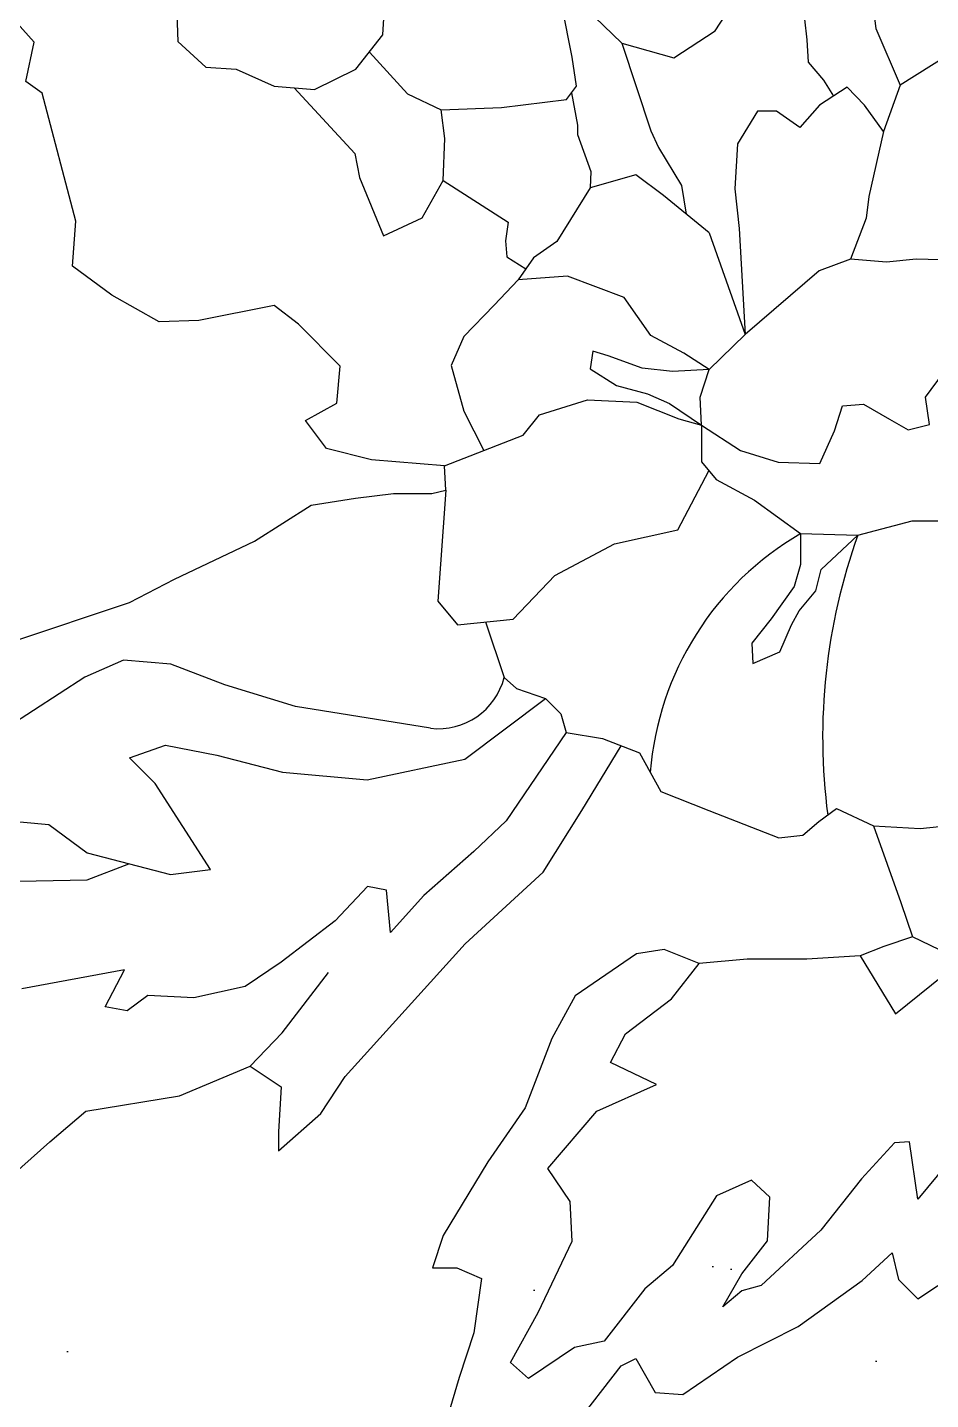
# Model space of a CAD drawing. Header units: millimetres. Extents: x 603733 to 1211550, y 1310999 to 2622648.
# Drawn here: x 605898.587 to 605899.729, y 1311235.799 to 1311237.534 of the extents above; entities that cross this region are included whole.
import ezdxf

# ---------------------------------------------------------------- set-up
doc = ezdxf.new("R2010")
doc.units = ezdxf.units.MM
doc.layers.add('elenarbi-free_blocks', color=7, linetype='Continuous')

# ---------------------------------------------------------------- blocks, each defined once
blk = doc.blocks.new('A$C20C8591F')
at = {"layer": 'elenarbi-free_blocks', "color": 84}
for p, q in [((4.672, 14.077), (4.278, 14.515)), ((4.593, 13.694), (4.672, 14.077)), ((4.751, 13.582), (4.593, 13.694)), ((5.078, 12.34), (4.751, 13.582)), ((5.044, 11.902), (5.078, 12.34)), ((5.427, 11.621), (5.044, 11.902)), ((5.888, 11.362), (5.427, 11.621)), ((7.002, 11.52), (6.271, 11.374)), ((7.238, 11.34), (7.002, 11.52)), ((6.271, 11.374), (5.888, 11.362)), ((7.644, 10.932), (7.238, 11.34)), ((7.611, 10.572), (7.644, 10.932)), ((7.307, 10.404), (7.611, 10.572)), ((7.509, 10.134), (7.307, 10.404)), ((7.948, 10.022), (7.509, 10.134)), ((8.657, 9.965), (7.948, 10.022)), ((8.668, 9.729), (8.657, 9.965)), ((8.533, 9.696), (8.668, 9.729)), ((8.668, 9.729), (8.668, 9.729)), ((7.363, 9.583), (7.791, 9.651)), ((7.791, 9.651), (8.162, 9.696)), ((8.162, 9.696), (8.533, 9.696)), ((6.812, 9.235), (7.363, 9.583)), ((6.035, 8.864), (6.812, 9.235)), ((5.597, 8.639), (6.035, 8.864)), ((4.456, 8.257), (5.597, 8.639))]:
    blk.add_line(p, q, dxfattribs=at)
at = {"layer": 'elenarbi-free_blocks', "color": 50}
for points in [[(9.764, 14.747), (10.111, 14.324), (10.376, 14.068), (10.881, 13.923), (11.283, 14.188), (11.532, 14.573), (11.729, 14.667), (11.626, 15.154), (10.984, 15.565), (10.941, 15.855), (10.676, 16.039), (10.547, 16.193), (10.487, 16.467), (10.121, 16.527)], [(7.927, 13.981), (8.296, 13.574), (8.623, 13.421), (9.21, 13.443), (9.84, 13.519), (9.938, 13.65), (9.895, 13.932), (9.797, 14.421), (9.764, 14.747), (9.612, 15.214), (9.558, 15.714), (9.549, 16.056)], [(6.047, 14.623), (6.067, 14.084), (6.339, 13.834), (6.633, 13.813), (7.002, 13.65), (7.394, 13.617), (7.796, 13.813), (8.057, 14.149), (8.079, 14.519), (7.959, 14.921), (8.035, 15.225), (8.209, 15.464), (8.419, 15.847)], [(9.053, 8.449), (9.236, 7.911), (9.356, 7.805), (9.635, 7.705), (9.784, 7.557), (9.837, 7.377), (10.19, 7.317), (10.549, 7.178), (10.756, 6.805), (11.222, 6.619), (11.901, 6.353), (12.134, 6.38), (12.289, 6.512), (12.462, 6.638), (12.821, 6.472), (13.274, 6.445), (13.647, 6.485)], [(13.546, 13.953), (13.077, 13.66), (12.918, 13.209), (12.773, 12.578), (12.748, 12.369), (12.596, 11.971)], [(12.918, 13.209), (12.732, 13.465), (12.564, 13.641), (12.296, 13.465), (12.103, 13.248), (11.877, 13.407), (11.693, 13.407), (11.5, 13.089), (11.475, 12.654), (11.517, 12.269)], [(11.224, 12.227), (10.78, 12.587), (10.512, 12.788), (10.068, 12.662), (9.747, 12.141), (9.747, 12.141), (9.521, 11.982), (9.37, 11.771)], [(11.517, 12.269), (11.575, 11.24)], [(11.224, 12.227), (11.575, 11.24)], [(8.657, 9.965), (9.419, 10.262), (9.579, 10.459), (10.045, 10.606), (10.524, 10.581), (10.929, 10.422), (11.15, 10.36), (11.137, 10.63), (11.223, 10.9), (10.978, 11.059), (10.659, 11.231), (10.401, 11.599), (9.849, 11.807), (9.37, 11.771), (9.137, 11.525), (8.842, 11.219), (8.719, 10.937), (8.842, 10.495), (9.038, 10.114)], [(11.223, 10.9), (10.868, 10.879), (10.573, 10.912), (10.245, 11.033), (10.097, 11.079), (10.071, 10.905), (10.325, 10.745), (10.627, 10.665), (10.841, 10.571), (11.15, 10.36)], [(8.668, 9.729), (8.591, 8.651), (8.783, 8.42), (9.323, 8.478), (9.727, 8.901), (10.305, 9.209), (10.921, 9.344), (11.222, 9.917)], [(12.112, 9.307), (12.112, 9.008), (12.048, 8.795), (11.827, 8.481), (11.64, 8.243), (11.648, 8.047), (11.912, 8.158), (12.023, 8.421), (12.099, 8.557), (12.261, 8.753), (12.312, 8.957), (12.668, 9.292)]]:
    blk.add_lwpolyline(points, dxfattribs=at)
at = {"layer": 'elenarbi-free_blocks', "color": 84}
for points in [[(12.79, 15.466), (12.827, 14.945), (12.778, 14.721), (12.841, 14.209), (13.077, 13.66)], [(11.729, 14.667), (12.151, 14.299), (12.174, 14.098), (12.185, 13.881), (12.335, 13.708), (12.43, 13.553)], [(10.376, 14.068), (10.66, 13.217), (10.732, 13.055), (10.957, 12.687), (11.002, 12.407)], [(7.198, 13.633), (7.787, 12.996), (7.83, 12.764), (8.063, 12.198), (8.44, 12.372), (8.643, 12.735), (8.658, 13.141), (8.623, 13.421)], [(9.889, 13.584), (9.948, 13.272), (9.948, 13.179), (10.076, 12.822), (10.068, 12.662)], [(8.643, 12.735), (9.275, 12.329), (9.247, 12.15), (9.261, 11.993), (9.445, 11.876)], [(8.52, 7.417), (7.211, 7.629), (6.525, 7.84), (6.001, 8.04), (5.54, 8.077), (5.166, 7.915), (3.916, 7.105), (3.38, 6.806), (4.003, 6.557), (4.814, 6.482), (5.188, 6.208), (5.998, 5.997), (6.385, 6.046), (5.849, 6.881), (5.599, 7.13), (5.948, 7.254), (6.447, 7.155), (7.083, 6.993), (7.906, 6.918), (8.853, 7.117), (9.635, 7.705)], [(9.837, 7.377), (9.253, 6.518), (8.942, 6.22), (8.455, 5.796), (8.131, 5.435), (8.131, 5.435), (8.094, 5.846), (7.907, 5.883), (7.595, 5.547), (7.071, 5.148), (6.722, 4.912), (6.224, 4.8), (6.224, 4.8), (5.775, 4.825), (5.575, 4.675), (5.363, 4.713), (5.551, 5.074), (5.551, 5.074), (4.553, 4.887)], [(4.528, 5.933), (5.189, 5.946), (5.593, 6.102)], [(12.821, 6.472), (13.085, 5.725), (13.198, 5.394), (12.919, 5.301), (12.691, 5.208), (12.174, 5.177), (11.595, 5.177), (11.129, 5.136), (10.788, 5.27), (10.519, 5.229), (9.925, 4.82), (9.698, 4.407), (9.439, 3.735), (9.077, 3.208), (8.642, 2.495), (8.538, 2.18), (8.776, 2.18), (9.014, 2.076), (8.942, 1.549), (8.797, 1.115), (8.579, 0.371)], [(9.914, 0.64), (10.369, 1.229), (10.514, 1.301), (10.701, 0.97), (10.97, 0.95), (11.5, 1.313), (12.09, 1.612), (12.711, 2.057), (13.001, 2.326), (13.063, 2.067), (13.249, 1.881), (13.642, 2.14), (13.663, 1.716), (13.621, 1.292), (13.559, 0)], [(14.263, 2.067), (14.503, 2.493), (14.72, 2.968), (15.02, 3.361), (15.279, 3.702), (15.404, 4.235), (15.425, 4.535), (15.135, 4.938), (14.628, 5.144), (14.369, 5.279), (14.256, 5.527), (13.769, 5.486), (13.459, 5.268), (13.198, 5.394)]]:
    blk.add_lwpolyline(points, dxfattribs=at)
at = {"layer": 'elenarbi-free_blocks', "color": 30}
for points in [[(11.15, 10.36), (11.15, 10.002), (11.294, 9.832), (11.664, 9.631), (12.112, 9.307), (12.668, 9.292), (13.194, 9.431), (13.688, 9.431)], [(13.699, 11.956), (13.235, 11.971), (12.946, 11.94), (12.596, 11.971), (12.292, 11.857), (11.575, 11.24), (11.223, 10.9)], [(11.15, 10.36), (11.529, 10.115), (11.895, 10.001), (12.298, 9.986), (12.442, 10.305), (12.518, 10.548), (12.724, 10.563), (12.975, 10.419), (13.157, 10.313), (13.363, 10.366), (13.325, 10.632), (13.5, 10.867), (13.66, 10.89), (13.903, 10.738), (13.979, 10.867), (13.88, 11.156), (13.911, 11.369), (14.002, 11.658), (14.057, 11.834)]]:
    blk.add_lwpolyline(points, dxfattribs=at)
at = {"layer": 'elenarbi-free_blocks', "color": 90}
for points in [[(6.77, 4.138), (7.069, 3.938), (7.044, 3.502), (7.044, 3.316), (7.455, 3.677), (7.692, 4.038), (8.855, 5.325), (9.615, 6.022), (9.989, 6.62), (10.37, 7.247)], [(4.463, 3.079), (4.825, 3.403), (5.174, 3.702), (6.084, 3.851), (6.77, 4.138), (7.081, 4.461), (7.53, 5.047)], [(12.691, 5.208), (13.032, 4.647), (13.032, 4.647), (13.5, 5.02)], [(13.53, 3.188), (13.251, 2.847), (13.168, 3.405), (13.023, 3.395), (12.702, 3.043), (12.309, 2.547), (11.73, 2.009), (11.543, 1.958), (11.357, 1.803), (11.543, 2.123), (11.792, 2.444), (11.812, 2.867), (11.636, 3.033), (11.295, 2.878), (10.868, 2.203), (10.599, 1.976), (10.206, 1.469), (9.916, 1.407), (9.471, 1.107), (9.295, 1.262), (9.564, 1.748), (9.896, 2.441), (9.875, 2.823), (9.658, 3.144), (10.134, 3.702), (10.713, 3.96), (10.268, 4.172), (10.413, 4.451), (10.858, 4.793), (11.129, 5.136)]]:
    blk.add_lwpolyline(points, dxfattribs=at)
at = {"layer": 'elenarbi-free_blocks', "color": 50}
for centre, radius, start, end in [((13.588, 6.759), 2.944, 120.0714, 175.4813), ((18.12, 7.33), 5.794, 160.2053, 187.4866)]:
    blk.add_arc(centre, radius, start, end, dxfattribs=at)
at = {"layer": 'elenarbi-free_blocks', "color": 84}
blk.add_arc((8.594, 8.075), 0.662, 263.5477, 345.632, dxfattribs=at)

msp = doc.modelspace()

# ---------------------------------------------------------------- hatches: boundary and pattern name
h = msp.add_hatch()
h.set_pattern_fill('AR-SAND', color=83, scale=0.434241, style=0)
h.set_pattern_definition([(37.5, (323163.0799, 768829.3631), (-0.0273542743, 0.836705131), [0, -0.6600457289, 0, -0.7382090389, 0, -0.7056409931]), (7.5, (323163.0799, 768829.3631), (0.768508918, 1.225490432), [0, -0.3560773011, 0, -0.5949096372, 0, -0.22797632084]), (327.5, (323162.54575, 768829.3631), (1.35228686516, 0.0024573909), [0, -0.21712030556, 0, -0.7816331, 0, -1.0204654361]), (317.5, (323162.5458, 768829.3631), (1.3053822539, 0.3811223737), [0, -0.1085601528, 0, -0.5124039211, 0, -0.586224825])])
h.paths.add_polyline_path([(605905.1006, 1311236.0934), (605894.7479, 1311236.0934), (605894.7479, 1311234.8623), (605905.1006, 1311234.8623)])

# ---------------------------------------------------------------- block references
at = {"xscale": 0.1302721832587849, "yscale": 0.1302721832587849, "zscale": 0.1302721832587849}
msp.add_blockref('A$C20C8591F', (605897.9871, 1311235.6812), dxfattribs=at)

doc.saveas('drawing.dxf')
